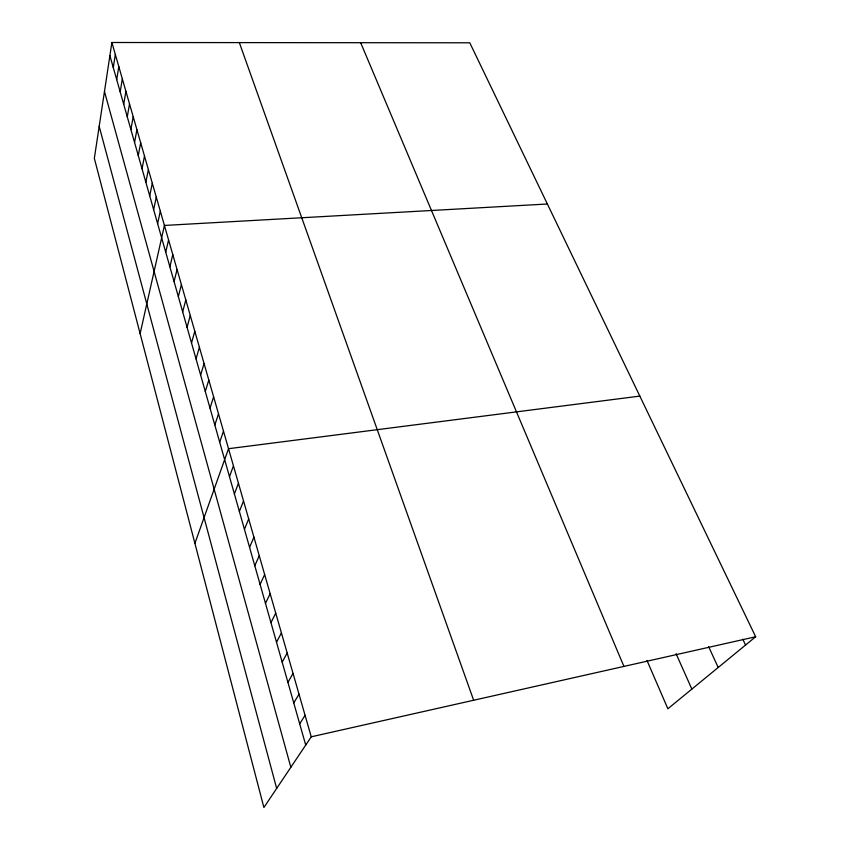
<?xml version="1.0" encoding="UTF-8"?>
<svg xmlns="http://www.w3.org/2000/svg" width="850" height="850" viewBox="0 0 850 850"><rect width="100%" height="100%" fill="white"/><g stroke="black" fill="none" stroke-linecap="round" stroke-linejoin="round"><path stroke-width="1.27" d="M111.892 42.5L94.339 158.344L263.893 807.5L311.249 736.812L755.661 636.756L469.784 42.797L111.892 42.5L311.249 736.812M113.284 67.564L115.324 54.464M116.716 79.645L118.809 66.587M120.19 91.874L122.336 78.869M123.718 104.274L125.906 91.311M127.277 116.832L129.529 103.912M130.9 129.561L133.195 116.694M134.555 142.46L136.914 129.646M138.274 155.529L140.686 142.768M142.035 168.778L144.5 156.071M145.849 182.208L148.378 169.564M149.717 195.819L152.299 183.239M153.637 209.621L156.283 197.115M157.611 223.614L160.321 211.172M140.123 333.636L164.422 225.441L547.379 204M165.729 252.195L168.576 239.902M169.873 266.794L172.784 254.575M174.08 281.594L177.066 269.471M178.341 296.608L181.401 284.569M182.676 311.844L185.799 299.901M187.064 327.303L190.262 315.456M191.516 342.996L194.799 331.234M196.042 358.913L199.399 347.267M200.632 375.073L204.074 363.534M205.286 391.478L208.813 380.046M210.014 408.127L213.626 396.812M214.816 425.032L218.514 413.844M219.693 442.202L223.486 431.141M194.905 543.394L228.523 448.704L639.838 396.1M229.479 476.659L233.452 465.864M234.387 493.935L238.457 483.278M239.371 511.477L243.536 500.969M244.439 529.295L248.689 518.936M249.571 547.389L253.938 537.179M254.788 565.76L259.25 555.719M260.089 584.428L264.658 574.558M265.476 603.394L270.162 593.693M270.948 622.657L275.74 613.148M276.516 642.239L281.424 632.91M282.168 662.129L287.194 653.002M287.906 682.359L293.059 673.434M293.749 702.918L299.019 694.206M299.689 723.817L305.086 715.328M755.661 636.756L667.877 708.773L646.999 660.492M742.794 639.2L745.567 645.044M708.677 646.765L718.207 667.484M676.048 653.629L691.847 689.106M360.666 42.713L623.932 666.421M239.339 42.606L473.652 700.251M109.894 55.633L305.724 745.067M104.465 91.471L290.838 767.274M99.184 126.342L276.664 788.439"/></g></svg>
